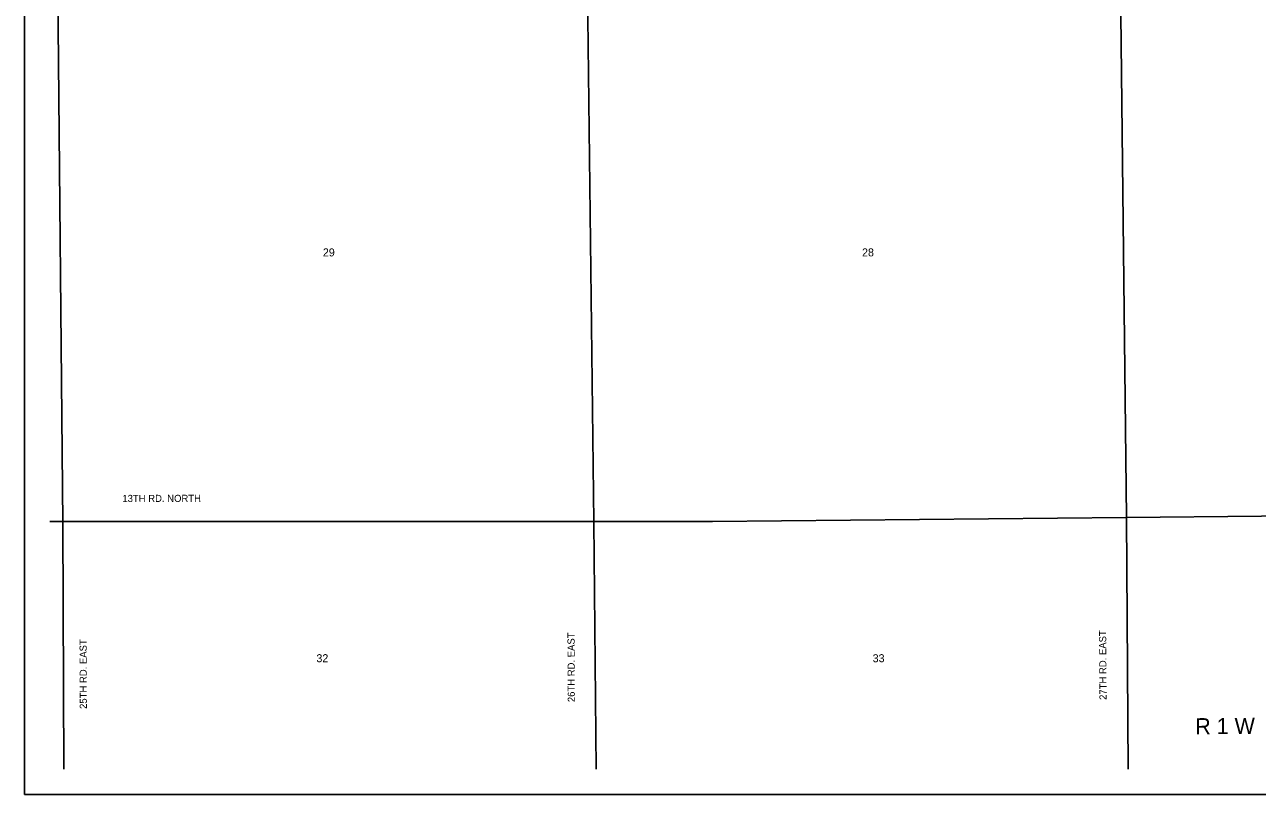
# Model space of a CAD drawing. Extents: x 29.05 to 33.66, y -9.97 to -6.03.
# Drawn here: x 29.051 to 31.36, y -9.913 to -8.472 of the extents above; entities that cross this region are included whole.
import ezdxf

# ---------------------------------------------------------------- set-up
doc = ezdxf.new("R2010")
doc.units = 0
for name, color, linetype in [('PL City Local Rd Street Names', 7, 'Continuous'), ('PL City Local Roads', 7, 'Continuous'), ('PL City Map Border', 7, 'Continuous'), ('PL City Range and TWP Numbers', 7, 'Continuous'), ('PL City Section Lines', 7, 'Continuous')]:
    doc.layers.add(name, color=color, linetype=linetype)

msp = doc.modelspace()

# ---------------------------------------------------------------- linework, layer by layer
at = {"layer": 'PL City Local Roads'}
for points in [[(30.0811, -6.0777), (30.0888, -6.7107), (30.1055, -8.4061), (30.1171, -9.4028), (30.1215, -9.8656)], [(29.1241, -9.8656), (29.1221, -9.4048), (29.1128, -8.4091), (29.1083, -7.9026), (29.1021, -7.4135), (29.0981, -7.1543)], [(31.1042, -8.3967), (31.1155, -9.3948), (31.1185, -9.8656)], [(29.0981, -9.4022), (30.3396, -9.4022), (31.1155, -9.3948), (32.8859, -9.3771)]]:
    msp.add_lwpolyline(points, dxfattribs=at)
at = {"layer": 'PL City Map Border'}
msp.add_lwpolyline([(29.0507, -9.913), (29.0507, -6.0304), (32.9333, -6.0304), (32.9333, -9.913), (29.0507, -9.913)], dxfattribs=at)

# ---------------------------------------------------------------- texts
at = {"layer": 'PL City Local Rd Street Names'}
for s, rotation, p in [('13TH RD. NORTH', 0.065, (29.2338, -9.3655)), ('27TH RD. EAST', 90.3751, (31.078, -9.7361)), ('25TH RD. EAST', 90.2085, (29.1673, -9.753)), ('26TH RD. EAST', 90.2085, (30.0816, -9.7403))]:
    msp.add_text(s, height=0.0133, rotation=rotation, dxfattribs=at).set_placement(p)
at = {"layer": 'PL City Range and TWP Numbers'}
msp.add_text('R 1 W', height=0.0301, rotation=0.3966, dxfattribs=at).set_placement((31.2442, -9.8005))
at = {"layer": 'PL City Section Lines'}
for s, rotation, p in [('29', 0.0761, (29.6095, -8.9057)), ('28', 0.2909, (30.6198, -8.9057)), ('32', 0.1206, (29.5974, -9.6656)), ('33', 0.3191, (30.6397, -9.6657))]:
    msp.add_text(s, height=0.015, rotation=rotation, dxfattribs=at).set_placement(p)

doc.saveas('drawing.dxf')
